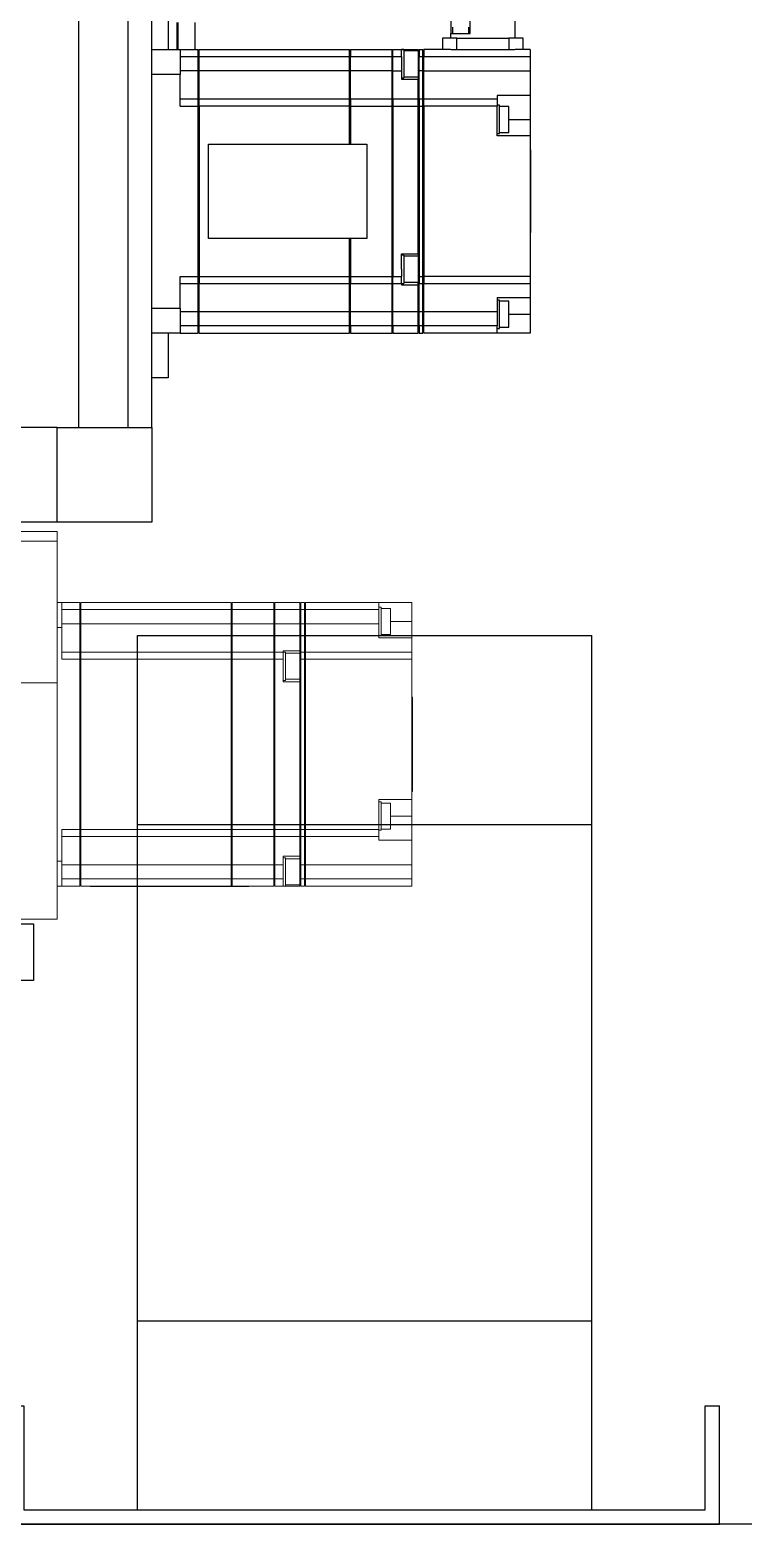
# Model space of a CAD drawing. Extents: x 500 to 100500, y -14500 to 21140.
# Drawn here: x 8810.8 to 8961.5, y -7569 to -7252.9 of the extents above; entities that cross this region are included whole.
import ezdxf

# ---------------------------------------------------------------- set-up
doc = ezdxf.new("R2010")
doc.units = 0
doc.linetypes.add('SLD-Solid', pattern=[0])
doc.layers.get('0').update_dxf_attribs({"linetype": 'CONTINUOUS'})
doc.layers.add('D', color=7, linetype='CONTINUOUS')
doc.layers.add('M06SMMF-001B', color=7, linetype='CONTINUOUS')
doc.layers.add('MODEL', color=7, linetype='SLD-Solid', lineweight=15)

# ---------------------------------------------------------------- blocks, each defined once
blk = doc.blocks.new('KFASDF')
blk.add_line((83405.77, -110483.79), (79585.77, -110483.79))
blk = doc.blocks.new('KA$C3c6b653d')
for p, q in [((0, 0), (0, 185)), ((0, 185), (96, 185)), ((96, 0), (96, 185)), ((0, 145), (96, 145)), ((0, 40), (96, 40)), ((0, 0), (96, 0))]:
    blk.add_line(p, q)
blk = doc.blocks.new('Kfghj')
for p, q in [((79309.48, -113402.98), (79309.48, -113427.98)), ((79309.48, -113402.98), (79312.48, -113402.98)), ((79312.48, -113402.98), (79312.48, -113424.98)), ((79456.48, -113424.98), (79456.48, -113402.98)), ((79456.48, -113402.98), (79459.48, -113402.98)), ((79459.48, -113427.98), (79459.48, -113402.98)), ((79312.48, -113424.98), (79456.48, -113424.98)), ((79309.48, -113427.98), (79459.48, -113427.98))]:
    blk.add_line(p, q)
blk = doc.blocks.new('KA$C3f1c8a6e')
for name, p in [('KA$C3c6b653d', (32, 3)), ('Kfghj', (-79304.48, 113427.98))]:
    blk.add_blockref(name, p)
blk = doc.blocks.new('KA$C6268043b')
at = {"linetype": 'Continuous', "lineweight": 25}
for p, q in [((300.5, 20, 52.18), (300.5, 122.5, 52.18)), ((304, 120.5, 52.18), (304, 100, 52.18)), ((285, 119.51, 52.18), (285, 20, 52.18)), ((295.5, 20, 52.18), (295.5, 119.51, 52.18)), ((363.75, 108.8, 52.18), (363.75, 103.4, 52.18)), ((367.8, 103.4, 52.18), (367.8, 108.8, 52.18)), ((377.25, 108.8, 52.18), (377.25, 102.4, 52.18)), ((305.8, 105.7, 52.18), (305.8, 100, 52.18)), ((306.1, 100, 52.18), (306.1, 105.7, 52.18)), ((309.6, 105.7, 52.18), (309.6, 100, 52.18)), ((364.05, 104.7, 52.18), (364.05, 103.4, 52.18)), ((367.55, 103.4, 52.18), (367.55, 104.7, 52.18)), ((362, 102.4, 52.18), (362, 100, 52.18)), ((365, 102.4, 52.18), (362, 102.4, 52.18)), ((363.75, 102.4, 52.18), (363.75, 103.4, 52.18)), ((363.75, 103.4, 52.18), (367.8, 103.4, 52.18)), ((365, 99.9, 52.18), (365, 102.4, 52.18)), ((365, 102.4, 52.18), (376, 102.4, 52.18)), ((376, 102.4, 52.18), (376, 99.9, 52.18)), ((379, 102.4, 52.18), (376, 102.4, 52.18)), ((379, 100, 52.18), (379, 102.4, 52.18)), ((300.5, 100, 52.18), (306.5, 100, 52.18)), ((306.5, 100, 52.18), (306.5, 94.7, 52.18)), ((306.5, 100, 52.18), (310.3, 100, 52.18)), ((306.5, 98.5, 52.18), (310.3, 98.5, 52.18)), ((310.3, 98.5, 52.18), (310.3, 100, 52.18)), ((310.5, 99, 52.18), (310.3, 99, 52.18)), ((310.3, 95.5, 52.18), (310.3, 98.5, 52.18)), ((310.5, 98.5, 52.18), (310.3, 98.5, 52.18)), ((310.5, 100, 52.18), (342.3, 100, 52.18)), ((310.5, 98.5, 52.18), (310.5, 100, 52.18)), ((310.5, 98.5, 52.18), (342.3, 98.5, 52.18)), ((310.5, 95.5, 52.18), (310.5, 98.5, 52.18)), ((342.3, 98.5, 52.18), (342.3, 100, 52.18)), ((342.5, 99, 52.18), (342.3, 99, 52.18)), ((342.3, 95.5, 52.18), (342.3, 98.5, 52.18)), ((342.5, 98.5, 52.18), (342.3, 98.5, 52.18)), ((342.5, 100, 52.18), (351.3, 100, 52.18)), ((342.5, 100, 52.18), (342.5, 98.5, 52.18)), ((342.5, 98.5, 52.18), (351.3, 98.5, 52.18)), ((342.5, 95.5, 52.18), (342.5, 98.5, 52.18)), ((351.3, 98.5, 52.18), (351.3, 100, 52.18)), ((351.5, 99, 52.18), (351.3, 99, 52.18)), ((351.3, 95.5, 52.18), (351.3, 98.5, 52.18)), ((351.5, 98.5, 52.18), (351.3, 98.5, 52.18)), ((351.5, 100, 52.18), (353.3, 100, 52.18)), ((351.5, 98.5, 52.18), (351.5, 100, 52.18)), ((351.5, 98.5, 52.18), (353.3, 98.5, 52.18)), ((351.5, 95.5, 52.18), (351.5, 98.5, 52.18)), ((353.8, 100, 52.18), (353.3, 100, 52.18)), ((353.3, 98.5, 52.18), (353.3, 100, 52.18)), ((353.3, 100, 52.18), (356.8, 100, 52.18)), ((353.3, 98.5, 52.18), (353.3, 97, 52.18)), ((353.8, 100, 52.18), (353.8, 97, 52.18)), ((356.8, 99.75, 52.18), (353.8, 99.75, 52.18)), ((356.8, 99.75, 52.18), (356.8, 100, 52.18)), ((356.8, 99.75, 52.18), (356.8, 95.12, 52.18)), ((357, 99, 52.18), (356.8, 99, 52.18)), ((357, 98.5, 52.18), (356.8, 98.5, 52.18)), ((357, 100, 52.18), (357.8, 100, 52.18)), ((357, 100, 52.18), (357, 98.5, 52.18)), ((357, 98.5, 52.18), (357.8, 98.5, 52.18)), ((357, 95.5, 52.18), (357, 98.5, 52.18)), ((357.8, 98.5, 52.18), (357.8, 100, 52.18)), ((358, 99, 52.18), (357.8, 99, 52.18)), ((357.8, 95.5, 52.18), (357.8, 98.5, 52.18)), ((358, 98.5, 52.18), (357.8, 98.5, 52.18)), ((363.27, 100, 52.18), (358, 100, 52.18)), ((358, 100, 52.18), (358, 98.5, 52.18)), ((358, 98.5, 52.18), (380.5, 98.5, 52.18)), ((358, 95.5, 52.18), (358, 98.5, 52.18)), ((376, 99.9, 52.18), (365, 99.9, 52.18)), ((380.5, 100, 52.18), (377.73, 100, 52.18)), ((380.5, 100, 52.18), (380.5, 98.5, 52.18)), ((380.5, 98.5, 52.18), (380.5, 95.5, 52.18)), ((310.3, 95.5, 52.18), (306.5, 95.5, 52.18)), ((310.3, 95.5, 52.18), (310.5, 95.5, 52.18)), ((310.3, 89.5, 52.18), (310.3, 95.5, 52.18)), ((342.3, 95.5, 52.18), (310.5, 95.5, 52.18)), ((310.5, 89.5, 52.18), (310.5, 95.5, 52.18)), ((342.3, 95.5, 52.18), (342.5, 95.5, 52.18)), ((342.3, 89.5, 52.18), (342.3, 95.5, 52.18)), ((351.3, 95.5, 52.18), (342.5, 95.5, 52.18)), ((342.5, 89.5, 52.18), (342.5, 95.5, 52.18)), ((351.3, 89.5, 52.18), (351.3, 95.5, 52.18)), ((351.3, 95.5, 52.18), (351.5, 95.5, 52.18)), ((351.5, 95.5, 52.18), (353.3, 95.5, 52.18)), ((351.5, 89.5, 52.18), (351.5, 95.5, 52.18)), ((353.3, 97, 52.18), (353.3, 95.5, 52.18)), ((353.3, 95.5, 52.18), (353.3, 93.7, 52.18)), ((353.8, 97, 52.18), (353.8, 94, 52.18)), ((356.8, 95.5, 52.18), (357, 95.5, 52.18)), ((356.8, 95.12, 52.18), (356.8, 93.7, 52.18)), ((357.8, 95.5, 52.18), (357, 95.5, 52.18)), ((357, 89.5, 52.18), (357, 95.5, 52.18)), ((357.8, 89.5, 52.18), (357.8, 95.5, 52.18)), ((357.8, 95.5, 52.18), (358, 95.5, 52.18)), ((358, 95.5, 52.18), (380.5, 95.5, 52.18)), ((358, 89.5, 52.18), (358, 95.5, 52.18)), ((380.5, 95.5, 52.18), (380.5, 90.3, 52.18)), ((306.5, 94.7, 52.18), (300.5, 94.7, 52.18)), ((306.5, 88, 52.18), (306.5, 94.7, 52.18)), ((353.3, 94, 52.18), (353.8, 94, 52.18)), ((353.3, 93.7, 52.18), (356.8, 93.7, 52.18)), ((353.8, 94.25, 52.18), (356.8, 94.25, 52.18)), ((356.8, 89.5, 52.18), (356.8, 93.7, 52.18)), ((310.3, 89.5, 52.18), (306.5, 89.5, 52.18)), ((310.3, 88, 52.18), (310.3, 89.5, 52.18)), ((342.3, 89.5, 52.18), (310.5, 89.5, 52.18)), ((310.5, 88, 52.18), (310.5, 89.5, 52.18)), ((342.3, 88, 52.18), (342.3, 89.5, 52.18)), ((351.3, 89.5, 52.18), (342.5, 89.5, 52.18)), ((342.5, 89.5, 52.18), (342.5, 88, 52.18)), ((351.3, 88, 52.18), (351.3, 89.5, 52.18)), ((356.8, 89.5, 52.18), (351.5, 89.5, 52.18)), ((351.5, 89.5, 52.18), (351.5, 88, 52.18)), ((356.8, 88, 52.18), (356.8, 89.5, 52.18)), ((357.8, 89.5, 52.18), (357, 89.5, 52.18)), ((357, 89.5, 52.18), (357, 88, 52.18)), ((357.8, 88, 52.18), (357.8, 89.5, 52.18)), ((373.5, 89.5, 52.18), (358, 89.5, 52.18)), ((358, 88, 52.18), (358, 89.5, 52.18)), ((380.5, 90.3, 52.18), (373.5, 90.3, 52.18)), ((373.5, 90.3, 52.18), (373.5, 89.5, 52.18)), ((373.5, 89.5, 52.18), (373.5, 88, 52.18)), ((380.5, 90.3, 52.18), (380.5, 85.2, 52.18)), ((306.5, 88, 52.18), (310.3, 88, 52.18)), ((310.5, 88.5, 52.18), (310.3, 88.5, 52.18)), ((310.3, 52, 52.18), (310.3, 88, 52.18)), ((310.5, 88, 52.18), (310.3, 88, 52.18)), ((310.5, 88, 52.18), (310.5, 52, 52.18)), ((342.3, 88, 52.18), (310.5, 88, 52.18)), ((342.5, 88.5, 52.18), (342.3, 88.5, 52.18)), ((342.3, 80, 52.18), (342.3, 88, 52.18)), ((342.5, 88, 52.18), (342.3, 88, 52.18)), ((342.5, 88, 52.18), (342.5, 80, 52.18)), ((342.5, 88, 52.18), (351.3, 88, 52.18)), ((351.5, 88.5, 52.18), (351.3, 88.5, 52.18)), ((351.3, 52, 52.18), (351.3, 88, 52.18)), ((351.5, 88, 52.18), (351.3, 88, 52.18)), ((351.5, 88, 52.18), (356.8, 88, 52.18)), ((351.5, 88, 52.18), (351.5, 52, 52.18)), ((357, 88.5, 52.18), (356.8, 88.5, 52.18)), ((356.8, 56.8, 52.18), (356.8, 88, 52.18)), ((357, 88, 52.18), (356.8, 88, 52.18)), ((357, 88, 52.18), (357.8, 88, 52.18)), ((357, 88, 52.18), (357, 52, 52.18)), ((358, 88.5, 52.18), (357.8, 88.5, 52.18)), ((357.8, 52, 52.18), (357.8, 88, 52.18)), ((358, 88, 52.18), (357.8, 88, 52.18)), ((358, 88, 52.18), (358, 52, 52.18)), ((373.5, 88, 52.18), (358, 88, 52.18)), ((374, 88.2, 52.18), (373.5, 88.2, 52.18)), ((373.5, 81.7, 52.18), (373.5, 88, 52.18)), ((374, 85.2, 52.18), (374, 88.2, 52.18)), ((376, 87.95, 52.18), (374, 87.95, 52.18)), ((376, 85.2, 52.18), (376, 87.95, 52.18)), ((373.5, 82.2, 52.18), (374, 82.2, 52.18)), ((374, 82.2, 52.18), (374, 85.2, 52.18)), ((374, 82.45, 52.18), (376, 82.45, 52.18)), ((376, 82.45, 52.18), (376, 85.2, 52.18)), ((376, 85.2, 52.18), (380.5, 85.2, 52.18)), ((380.5, 85.2, 52.18), (380.5, 81.7, 52.18)), ((312.5, 60, 52.18), (312.5, 80, 52.18)), ((312.5, 80, 52.18), (346, 80, 52.18)), ((346, 80, 52.18), (346, 60, 52.18)), ((380.5, 81.7, 52.18), (373.5, 81.7, 52.18)), ((380.5, 81.7, 52.18), (380.5, 52, 52.18)), ((380.6, 78.75, 52.18), (380.5, 78.75, 52.18)), ((380.6, 78.75, 52.18), (380.6, 61.25, 52.18)), ((380.6, 61.25, 52.18), (380.5, 61.25, 52.18)), ((346, 60, 52.18), (312.5, 60, 52.18)), ((342.3, 52, 52.18), (342.3, 60, 52.18)), ((342.5, 60, 52.18), (342.5, 52, 52.18)), ((353.3, 53.5, 52.18), (353.3, 56.8, 52.18)), ((353.3, 56.8, 52.18), (356.8, 56.8, 52.18)), ((353.8, 56.5, 52.18), (353.3, 56.5, 52.18)), ((353.8, 56.5, 52.18), (353.8, 53.5, 52.18)), ((356.8, 56.25, 52.18), (353.8, 56.25, 52.18)), ((356.8, 56.8, 52.18), (356.8, 55.39, 52.18)), ((356.8, 55.39, 52.18), (356.8, 50.75, 52.18)), ((306.5, 52, 52.18), (310.3, 52, 52.18)), ((306.5, 45.3, 52.18), (306.5, 52, 52.18)), ((310.3, 50.5, 52.18), (310.3, 52, 52.18)), ((310.5, 52, 52.18), (310.3, 52, 52.18)), ((310.5, 51.5, 52.18), (310.3, 51.5, 52.18)), ((310.5, 52, 52.18), (342.3, 52, 52.18)), ((310.5, 52, 52.18), (310.5, 50.5, 52.18)), ((342.3, 50.5, 52.18), (342.3, 52, 52.18)), ((342.5, 52, 52.18), (342.3, 52, 52.18)), ((342.5, 51.5, 52.18), (342.3, 51.5, 52.18)), ((342.5, 52, 52.18), (351.3, 52, 52.18)), ((342.5, 52, 52.18), (342.5, 50.5, 52.18)), ((351.3, 50.5, 52.18), (351.3, 52, 52.18)), ((351.5, 52, 52.18), (351.3, 52, 52.18)), ((351.5, 51.5, 52.18), (351.3, 51.5, 52.18)), ((351.5, 52, 52.18), (353.3, 52, 52.18)), ((351.5, 50.5, 52.18), (351.5, 52, 52.18)), ((353.3, 53.5, 52.18), (353.3, 52, 52.18)), ((353.3, 50.5, 52.18), (353.3, 52, 52.18)), ((353.8, 53.5, 52.18), (353.8, 50.5, 52.18)), ((353.8, 50.75, 52.18), (356.8, 50.75, 52.18)), ((357, 52, 52.18), (356.8, 52, 52.18)), ((357, 51.5, 52.18), (356.8, 51.5, 52.18)), ((356.8, 50.22, 52.18), (356.8, 50.75, 52.18)), ((357, 52, 52.18), (357.8, 52, 52.18)), ((357, 52, 52.18), (357, 50.5, 52.18)), ((357.8, 50.5, 52.18), (357.8, 52, 52.18)), ((358, 52, 52.18), (357.8, 52, 52.18)), ((358, 51.5, 52.18), (357.8, 51.5, 52.18)), ((380.5, 52, 52.18), (358, 52, 52.18)), ((358, 52, 52.18), (358, 50.5, 52.18)), ((380.5, 52, 52.18), (380.5, 50.5, 52.18)), ((306.5, 50.5, 52.18), (310.3, 50.5, 52.18)), ((310.3, 44.5, 52.18), (310.3, 50.5, 52.18)), ((310.5, 50.5, 52.18), (342.3, 50.5, 52.18)), ((310.5, 44.5, 52.18), (310.5, 50.5, 52.18)), ((342.3, 44.5, 52.18), (342.3, 50.5, 52.18)), ((342.5, 50.5, 52.18), (351.3, 50.5, 52.18)), ((342.5, 44.5, 52.18), (342.5, 50.5, 52.18)), ((351.3, 44.5, 52.18), (351.3, 50.5, 52.18)), ((351.5, 50.5, 52.18), (353.3, 50.5, 52.18)), ((351.5, 44.5, 52.18), (351.5, 50.5, 52.18)), ((353.3, 50.5, 52.18), (353.8, 50.5, 52.18)), ((353.3, 50.5, 52.18), (353.3, 50.22, 52.18)), ((353.3, 50.22, 52.18), (356.8, 50.22, 52.18)), ((356.8, 44.5, 52.18), (356.8, 50.22, 52.18)), ((357, 50.5, 52.18), (357.8, 50.5, 52.18)), ((357, 44.5, 52.18), (357, 50.5, 52.18)), ((357.8, 44.5, 52.18), (357.8, 50.5, 52.18)), ((358, 50.5, 52.18), (380.5, 50.5, 52.18)), ((358, 44.5, 52.18), (358, 50.5, 52.18)), ((373.5, 47.5, 52.18), (373.5, 44.5, 52.18)), ((373.5, 47.5, 52.18), (380.5, 47.5, 52.18)), ((380.5, 50.5, 52.18), (380.5, 47.5, 52.18)), ((380.5, 47.5, 52.18), (380.5, 44, 52.18)), ((300.5, 45.3, 52.18), (306.5, 45.3, 52.18)), ((306.5, 45.3, 52.18), (306.5, 40, 52.18)), ((310.3, 44.5, 52.18), (306.5, 44.5, 52.18)), ((310.5, 44.5, 52.18), (310.3, 44.5, 52.18)), ((310.3, 41.5, 52.18), (310.3, 44.5, 52.18)), ((342.3, 44.5, 52.18), (310.5, 44.5, 52.18)), ((310.5, 41.5, 52.18), (310.5, 44.5, 52.18)), ((342.5, 44.5, 52.18), (342.3, 44.5, 52.18)), ((342.3, 41.5, 52.18), (342.3, 44.5, 52.18)), ((351.3, 44.5, 52.18), (342.5, 44.5, 52.18)), ((342.5, 41.5, 52.18), (342.5, 44.5, 52.18)), ((351.5, 44.5, 52.18), (351.3, 44.5, 52.18)), ((351.3, 41.5, 52.18), (351.3, 44.5, 52.18)), ((356.8, 44.5, 52.18), (351.5, 44.5, 52.18)), ((351.5, 41.5, 52.18), (351.5, 44.5, 52.18)), ((357, 44.5, 52.18), (356.8, 44.5, 52.18)), ((356.8, 41.5, 52.18), (356.8, 44.5, 52.18)), ((357.8, 44.5, 52.18), (357, 44.5, 52.18)), ((357, 41.5, 52.18), (357, 44.5, 52.18)), ((358, 44.5, 52.18), (357.8, 44.5, 52.18)), ((357.8, 41.5, 52.18), (357.8, 44.5, 52.18)), ((373.5, 44.5, 52.18), (358, 44.5, 52.18)), ((358, 41.5, 52.18), (358, 44.5, 52.18)), ((374, 47, 52.18), (373.5, 47, 52.18)), ((373.5, 44.5, 52.18), (373.5, 41.5, 52.18)), ((374, 44, 52.18), (374, 47, 52.18)), ((376, 46.75, 52.18), (374, 46.75, 52.18)), ((376, 44, 52.18), (376, 46.75, 52.18)), ((310.3, 41.5, 52.18), (306.5, 41.5, 52.18)), ((310.3, 40, 52.18), (310.3, 41.5, 52.18)), ((310.5, 41.5, 52.18), (310.3, 41.5, 52.18)), ((342.3, 41.5, 52.18), (310.5, 41.5, 52.18)), ((310.5, 40, 52.18), (310.5, 41.5, 52.18)), ((342.3, 40, 52.18), (342.3, 41.5, 52.18)), ((342.5, 41.5, 52.18), (342.3, 41.5, 52.18)), ((351.3, 41.5, 52.18), (342.5, 41.5, 52.18)), ((342.5, 41.5, 52.18), (342.5, 40, 52.18)), ((351.3, 40, 52.18), (351.3, 41.5, 52.18)), ((351.5, 41.5, 52.18), (351.3, 41.5, 52.18)), ((356.8, 41.5, 52.18), (351.5, 41.5, 52.18)), ((351.5, 41.5, 52.18), (351.5, 40, 52.18)), ((356.8, 40, 52.18), (356.8, 41.5, 52.18)), ((357, 41.5, 52.18), (356.8, 41.5, 52.18)), ((357.8, 41.5, 52.18), (357, 41.5, 52.18)), ((357, 41.5, 52.18), (357, 40, 52.18)), ((357.8, 40, 52.18), (357.8, 41.5, 52.18)), ((358, 41.5, 52.18), (357.8, 41.5, 52.18)), ((373.5, 41.5, 52.18), (358, 41.5, 52.18)), ((358, 40, 52.18), (358, 41.5, 52.18)), ((373.5, 40, 52.18), (373.5, 41.5, 52.18)), ((374, 41, 52.18), (374, 44, 52.18)), ((374, 41.25, 52.18), (376, 41.25, 52.18)), ((376, 41.25, 52.18), (376, 44, 52.18)), ((376, 44, 52.18), (380.5, 44, 52.18)), ((380.5, 44, 52.18), (380.5, 40, 52.18)), ((306.5, 40, 52.18), (300.5, 40, 52.18)), ((304, 40, 52.18), (304, 30.5, 52.18)), ((306.5, 40, 52.18), (310.3, 40, 52.18)), ((310.5, 41, 52.18), (310.3, 41, 52.18)), ((310.5, 40, 52.18), (342.3, 40, 52.18)), ((342.5, 41, 52.18), (342.3, 41, 52.18)), ((342.5, 40, 52.18), (351.3, 40, 52.18)), ((351.5, 41, 52.18), (351.3, 41, 52.18)), ((351.5, 40, 52.18), (356.8, 40, 52.18)), ((357, 41, 52.18), (356.8, 41, 52.18)), ((357, 40, 52.18), (357.8, 40, 52.18)), ((358, 41, 52.18), (357.8, 41, 52.18)), ((373.5, 40, 52.18), (358, 40, 52.18)), ((373.5, 41, 52.18), (374, 41, 52.18)), ((380.5, 40, 52.18), (373.5, 40, 52.18)), ((304, 30.5, 52.18), (300.5, 30.5, 52.18)), ((280.5, 20, 52.18), (20.5, 20, 52.18)), ((280.5, 0, 52.18), (280.5, 20, 52.18)), ((280.5, 20, 52.18), (300.5, 20, 52.18)), ((300.5, 20, 52.18), (300.5, 0, 52.18)), ((280.5, 0, 52.18), (210.5, 0, 52.18)), ((300.5, 0, 52.18), (280.5, 0, 52.18))]:
    blk.add_line(p, q, dxfattribs=at)
for points, knots in [([(365, 99.9, 52.18), (364.68, 99.91, 52.18), (364.06, 99.94, 52.18), (363.52, 99.98, 52.18), (363.27, 100, 52.18)], [0, 0, 0, 0, 0.522761, 1, 1, 1, 1]), ([(377.73, 100, 52.18), (377.45, 99.98, 52.18), (376.92, 99.94, 52.18), (376.3, 99.91, 52.18), (376, 99.9, 52.18)], [0, 0, 0, 0, 0.517127, 1, 1, 1, 1])]:
    blk.add_open_spline(points, degree=3, knots=knots, dxfattribs=at)
blk = doc.blocks.new('KA$C02b359d5')
at = {"layer": 'M06SMMF-001B'}
for p, q in [((0, 12), (250, 12)), ((0, 0), (0, 12)), ((250, 12), (250, 0)), ((250, 0), (0, 0))]:
    blk.add_line(p, q, dxfattribs=at)
blk = doc.blocks.new('KA$C4a0abb10')
at = {"layer": 'MODEL'}
for p, q in [((260, 131.34), (205, 131.34)), ((260, 129.34), (260, 131.34)), ((260, 129.34), (248, 129.34)), ((260, 99.34), (260, 129.34)), ((261, 116.34), (260, 116.34)), ((261, 111.04), (261, 116.34)), ((261, 116.34), (264.8, 116.34)), ((264.8, 114.84), (261, 114.84)), ((264.8, 116.34), (264.8, 114.84)), ((265, 115.34), (264.8, 115.34)), ((264.8, 114.84), (264.8, 111.84)), ((265, 114.84), (264.8, 114.84)), ((265, 116.34), (296.8, 116.34)), ((265, 116.34), (265, 114.84)), ((296.8, 114.84), (265, 114.84)), ((265, 114.84), (265, 111.84)), ((296.8, 116.34), (296.8, 114.84)), ((297, 115.34), (296.8, 115.34)), ((296.8, 114.84), (296.8, 111.84)), ((297, 114.84), (296.8, 114.84)), ((297, 116.34), (305.8, 116.34)), ((297, 114.84), (297, 116.34)), ((305.8, 114.84), (297, 114.84)), ((297, 114.84), (297, 111.84)), ((305.8, 116.34), (305.8, 114.84)), ((306, 115.34), (305.8, 115.34)), ((305.8, 114.84), (305.8, 111.84)), ((306, 114.84), (305.8, 114.84)), ((306, 116.34), (311.3, 116.34)), ((306, 114.84), (306, 116.34)), ((311.3, 114.84), (306, 114.84)), ((306, 114.84), (306, 111.84)), ((311.3, 116.34), (311.3, 114.84)), ((311.5, 115.34), (311.3, 115.34)), ((311.3, 114.84), (311.3, 111.84)), ((311.5, 114.84), (311.3, 114.84)), ((311.5, 116.34), (312.3, 116.34)), ((311.5, 114.84), (311.5, 116.34)), ((312.3, 114.84), (311.5, 114.84)), ((311.5, 114.84), (311.5, 111.84)), ((312.3, 116.34), (312.3, 114.84)), ((312.5, 115.34), (312.3, 115.34)), ((312.3, 114.84), (312.3, 111.84)), ((312.5, 114.84), (312.3, 114.84)), ((328, 116.34), (312.5, 116.34)), ((312.5, 116.34), (312.5, 114.84)), ((328, 114.84), (312.5, 114.84)), ((312.5, 114.84), (312.5, 111.84)), ((328, 116.34), (328, 114.84)), ((335, 116.34), (328, 116.34)), ((328, 115.34), (328.5, 115.34)), ((328, 111.84), (328, 114.84)), ((328.5, 115.34), (328.5, 109.34)), ((328.5, 115.09), (330.5, 115.09)), ((330.5, 115.09), (330.5, 109.59)), ((335, 112.34), (335, 116.34)), ((260, 111.04), (261, 111.04)), ((264.8, 111.84), (261, 111.84)), ((261, 111.04), (261, 104.34)), ((265, 111.84), (264.8, 111.84)), ((264.8, 111.84), (264.8, 105.84)), ((296.8, 111.84), (265, 111.84)), ((265, 111.84), (265, 105.84)), ((297, 111.84), (296.8, 111.84)), ((296.8, 111.84), (296.8, 105.84)), ((305.8, 111.84), (297, 111.84)), ((297, 111.84), (297, 105.84)), ((306, 111.84), (305.8, 111.84)), ((305.8, 111.84), (305.8, 105.84)), ((311.3, 111.84), (306, 111.84)), ((306, 111.84), (306, 105.84)), ((311.3, 111.84), (311.3, 106.12)), ((311.5, 111.84), (311.3, 111.84)), ((312.3, 111.84), (311.5, 111.84)), ((311.5, 111.84), (311.5, 105.84)), ((312.5, 111.84), (312.3, 111.84)), ((312.3, 111.84), (312.3, 105.84)), ((328, 111.84), (312.5, 111.84)), ((312.5, 111.84), (312.5, 105.84)), ((328, 108.84), (328, 111.84)), ((330.5, 112.34), (335, 112.34)), ((335, 108.84), (335, 112.34)), ((328.5, 109.34), (328, 109.34)), ((328, 108.84), (335, 108.84)), ((330.5, 109.59), (328.5, 109.59)), ((335, 105.84), (335, 108.84)), ((261, 105.84), (264.8, 105.84)), ((261, 104.34), (264.8, 104.34)), ((264.8, 105.84), (264.8, 104.34)), ((265, 104.84), (264.8, 104.84)), ((264.8, 104.34), (264.8, 68.34)), ((265, 104.34), (264.8, 104.34)), ((265, 105.84), (296.8, 105.84)), ((265, 105.84), (265, 104.34)), ((265, 104.34), (296.8, 104.34)), ((265, 104.34), (265, 68.34)), ((296.8, 105.84), (296.8, 104.34)), ((297, 104.84), (296.8, 104.84)), ((296.8, 104.34), (296.8, 68.34)), ((297, 104.34), (296.8, 104.34)), ((297, 105.84), (305.8, 105.84)), ((297, 104.34), (297, 105.84)), ((297, 104.34), (305.8, 104.34)), ((297, 68.34), (297, 104.34)), ((305.8, 105.84), (305.8, 104.34)), ((306, 104.84), (305.8, 104.84)), ((305.8, 104.34), (305.8, 68.34)), ((306, 104.34), (305.8, 104.34)), ((306, 105.84), (307.8, 105.84)), ((306, 105.84), (306, 104.34)), ((306, 104.34), (307.8, 104.34)), ((306, 68.34), (306, 104.34)), ((307.8, 106.12), (311.3, 106.12)), ((307.8, 105.84), (307.8, 106.12)), ((307.8, 105.84), (308.3, 105.84)), ((307.8, 105.84), (307.8, 104.34)), ((307.8, 102.84), (307.8, 104.34)), ((308.3, 99.84), (308.3, 105.84)), ((308.3, 105.59), (311.3, 105.59)), ((311.3, 106.12), (311.3, 105.59)), ((311.3, 100.96), (311.3, 105.59)), ((311.5, 104.84), (311.3, 104.84)), ((311.5, 104.34), (311.3, 104.34)), ((311.5, 105.84), (312.3, 105.84)), ((311.5, 104.34), (311.5, 105.84)), ((311.5, 104.34), (312.3, 104.34)), ((311.5, 68.34), (311.5, 104.34)), ((312.3, 105.84), (312.3, 104.34)), ((312.5, 104.84), (312.3, 104.84)), ((312.3, 104.34), (312.3, 68.34)), ((312.5, 104.34), (312.3, 104.34)), ((312.5, 105.84), (335, 105.84)), ((312.5, 104.34), (312.5, 105.84)), ((312.5, 68.34), (312.5, 104.34)), ((335, 104.34), (312.5, 104.34)), ((335, 104.34), (335, 105.84)), ((335, 74.64), (335, 104.34)), ((307.8, 102.84), (307.8, 99.54)), ((260, 99.34), (0, 99.34)), ((260, 49.34), (260, 99.34)), ((308.3, 99.84), (307.8, 99.84)), ((307.8, 99.54), (311.3, 99.54)), ((311.3, 100.09), (308.3, 100.09)), ((311.3, 99.54), (311.3, 100.96)), ((311.3, 99.54), (311.3, 68.34)), ((335, 96.34), (335.1, 96.34)), ((335.1, 76.34), (335.1, 96.34)), ((335.1, 76.34), (335, 76.34)), ((328, 74.64), (328, 68.34)), ((335, 74.64), (328, 74.64)), ((328, 74.14), (328.5, 74.14)), ((328.5, 74.14), (328.5, 68.14)), ((328.5, 73.89), (330.5, 73.89)), ((330.5, 73.89), (330.5, 68.39)), ((335, 71.14), (335, 74.64)), ((330.5, 71.14), (335, 71.14)), ((335, 66.04), (335, 71.14)), ((261, 68.34), (264.8, 68.34)), ((261, 68.34), (261, 61.64)), ((264.8, 66.84), (261, 66.84)), ((264.8, 68.34), (264.8, 66.84)), ((265, 68.34), (264.8, 68.34)), ((265, 67.84), (264.8, 67.84)), ((264.8, 66.84), (264.8, 60.84)), ((265, 68.34), (296.8, 68.34)), ((265, 68.34), (265, 66.84)), ((296.8, 66.84), (265, 66.84)), ((265, 66.84), (265, 60.84)), ((296.8, 68.34), (296.8, 66.84)), ((297, 68.34), (296.8, 68.34)), ((297, 67.84), (296.8, 67.84)), ((296.8, 66.84), (296.8, 60.84)), ((297, 68.34), (305.8, 68.34)), ((297, 66.84), (297, 68.34)), ((305.8, 66.84), (297, 66.84)), ((297, 66.84), (297, 60.84)), ((305.8, 68.34), (305.8, 66.84)), ((306, 68.34), (305.8, 68.34)), ((306, 67.84), (305.8, 67.84)), ((305.8, 66.84), (305.8, 60.84)), ((306, 68.34), (311.3, 68.34)), ((306, 66.84), (306, 68.34)), ((311.3, 66.84), (306, 66.84)), ((306, 66.84), (306, 60.84)), ((311.3, 68.34), (311.3, 66.84)), ((311.5, 68.34), (311.3, 68.34)), ((311.5, 67.84), (311.3, 67.84)), ((311.3, 66.84), (311.3, 62.64)), ((311.5, 68.34), (312.3, 68.34)), ((311.5, 66.84), (311.5, 68.34)), ((312.3, 66.84), (311.5, 66.84)), ((311.5, 66.84), (311.5, 60.84)), ((312.3, 68.34), (312.3, 66.84)), ((312.5, 68.34), (312.3, 68.34)), ((312.5, 67.84), (312.3, 67.84)), ((312.3, 66.84), (312.3, 60.84)), ((328, 68.34), (312.5, 68.34)), ((312.5, 68.34), (312.5, 66.84)), ((328, 66.84), (312.5, 66.84)), ((312.5, 66.84), (312.5, 60.84)), ((328, 68.34), (328, 66.84)), ((328.5, 68.14), (328, 68.14)), ((328, 66.04), (328, 66.84)), ((330.5, 68.39), (328.5, 68.39)), ((328, 66.04), (335, 66.04)), ((335, 60.84), (335, 66.04)), ((261, 61.64), (260, 61.64)), ((261, 56.34), (261, 61.64)), ((264.8, 60.84), (261, 60.84)), ((264.8, 60.84), (265, 60.84)), ((264.8, 60.84), (264.8, 57.84)), ((296.8, 60.84), (265, 60.84)), ((265, 60.84), (265, 57.84)), ((296.8, 60.84), (297, 60.84)), ((296.8, 60.84), (296.8, 57.84)), ((305.8, 60.84), (297, 60.84)), ((297, 60.84), (297, 57.84)), ((305.8, 60.84), (306, 60.84)), ((305.8, 60.84), (305.8, 57.84)), ((306, 60.84), (307.8, 60.84)), ((306, 60.84), (306, 57.84)), ((307.8, 62.64), (311.3, 62.64)), ((307.8, 60.84), (307.8, 62.64)), ((307.8, 62.34), (308.3, 62.34)), ((307.8, 59.34), (307.8, 60.84)), ((308.3, 56.34), (308.3, 62.34)), ((308.3, 62.09), (311.3, 62.09)), ((311.3, 61.22), (311.3, 62.64)), ((311.3, 56.59), (311.3, 61.22)), ((311.3, 60.84), (311.5, 60.84)), ((312.3, 60.84), (311.5, 60.84)), ((311.5, 60.84), (311.5, 57.84)), ((312.3, 60.84), (312.5, 60.84)), ((312.3, 60.84), (312.3, 57.84)), ((312.5, 60.84), (335, 60.84)), ((312.5, 60.84), (312.5, 57.84)), ((335, 57.84), (335, 60.84)), ((261, 57.84), (264.8, 57.84)), ((264.8, 57.84), (264.8, 56.34)), ((265, 57.84), (264.8, 57.84)), ((265, 57.34), (264.8, 57.34)), ((265, 57.84), (296.8, 57.84)), ((265, 56.34), (265, 57.84)), ((296.8, 57.84), (296.8, 56.34)), ((297, 57.84), (296.8, 57.84)), ((297, 57.34), (296.8, 57.34)), ((297, 57.84), (305.8, 57.84)), ((297, 56.34), (297, 57.84)), ((305.8, 57.84), (305.8, 56.34)), ((306, 57.84), (305.8, 57.84)), ((306, 57.34), (305.8, 57.34)), ((306, 57.84), (307.8, 57.84)), ((306, 57.84), (306, 56.34)), ((307.8, 57.84), (307.8, 59.34)), ((307.8, 57.84), (307.8, 56.34)), ((311.5, 57.84), (311.3, 57.84)), ((311.5, 57.34), (311.3, 57.34)), ((311.5, 57.84), (312.3, 57.84)), ((311.5, 56.34), (311.5, 57.84)), ((312.3, 57.84), (312.3, 56.34)), ((312.5, 57.84), (312.3, 57.84)), ((312.5, 57.34), (312.3, 57.34)), ((312.5, 57.84), (335, 57.84)), ((312.5, 56.34), (312.5, 57.84)), ((335, 56.34), (335, 57.84)), ((260, 56.34), (261, 56.34)), ((261, 56.34), (264.8, 56.34)), ((265, 56.34), (296.8, 56.34)), ((267, 56.34), (267, 56.24)), ((300.5, 56.24), (267, 56.24)), ((296.8, 56.34), (297, 56.34)), ((297, 56.34), (305.8, 56.34)), ((300.5, 56.34), (300.5, 56.24)), ((306, 56.34), (307.8, 56.34)), ((308.3, 56.34), (307.8, 56.34)), ((307.8, 56.34), (311.3, 56.34)), ((311.3, 56.59), (308.3, 56.59)), ((311.3, 56.59), (311.3, 56.34)), ((311.5, 56.34), (312.3, 56.34)), ((335, 56.34), (312.5, 56.34)), ((260, 49.34), (0, 49.34))]:
    blk.add_line(p, q, dxfattribs=at)
at = {"layer": 'M06SMMF-001B'}
blk.add_blockref('KA$C02b359d5', (5, 36.34), dxfattribs=at)

msp = doc.modelspace()

# ---------------------------------------------------------------- block references
for name, p in [('KA$C3f1c8a6e', (8801.5, -7569.04, -75.82)), ('KFASDF', (-73909.27, 102914.75, -75.82))]:
    msp.add_blockref(name, p)
at = {"layer": 'D', "color": 0}
for name, p in [('KA$C6268043b', (8536, -7357.04, -128)), ('KA$C4a0abb10', (8556.5, -7490.38, -75.82))]:
    msp.add_blockref(name, p, dxfattribs=at)

doc.saveas('drawing.dxf')
